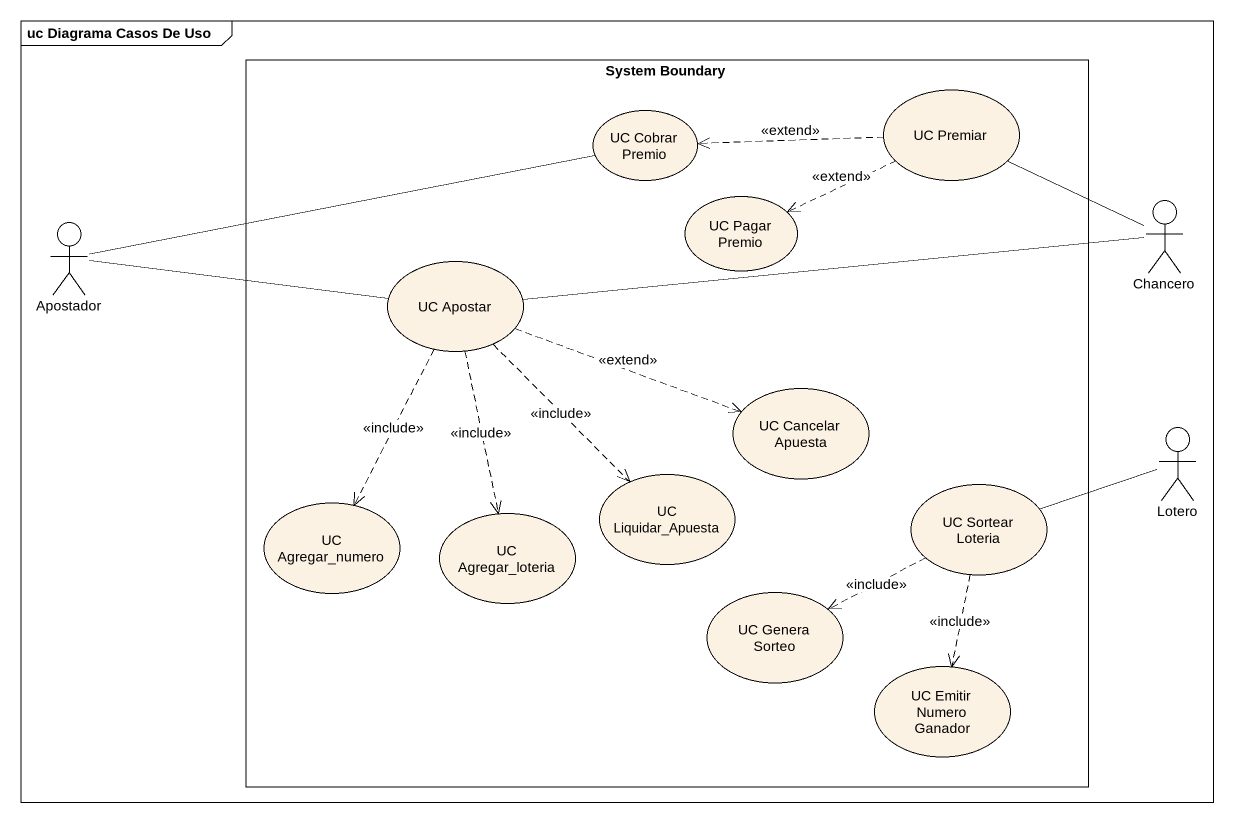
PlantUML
@startuml
mainframe uc Diagrama Casos De Uso
rectangle "System Boundary" as System_Boundary {
  usecase "UC Cobrar Premio" as UC_Cobrar_Premio
  usecase "UC Premiar" as UC_Premiar
  usecase "UC Pagar Premio" as UC_Pagar_Premio
  usecase "UC Apostar" as UC_Apostar
  usecase "UC Cancelar Apuesta" as UC_Cancelar_Apuesta
  usecase "UC Liquidar_Apuesta" as UC_Liquidar_Apuesta
  usecase "UC Sortear Loteria" as UC_Sortear_Loteria
  usecase "UC Agregar_numero" as UC_Agregar_numero
  usecase "UC Agregar_loteria" as UC_Agregar_loteria
  usecase "UC Genera Sorteo" as UC_Genera_Sorteo
  usecase "UC Emitir Numero Ganador" as UC_Emitir_Numero_Ganador
}
actor Apostador
actor Chancero
actor Lotero
UC_Premiar .left.> UC_Cobrar_Premio : <<extend>>
UC_Premiar .left.> UC_Pagar_Premio : <<extend>>
Apostador -right- UC_Cobrar_Premio
Apostador -right- UC_Apostar
Chancero -left- UC_Premiar
Chancero -left- UC_Apostar
UC_Apostar .right.> UC_Cancelar_Apuesta : <<extend>>
UC_Apostar ..> UC_Liquidar_Apuesta : <<include>>
UC_Apostar ..> UC_Agregar_numero : <<include>>
UC_Apostar ..> UC_Agregar_loteria : <<include>>
Lotero -left- UC_Sortear_Loteria
UC_Sortear_Loteria .left.> UC_Genera_Sorteo : <<include>>
UC_Sortear_Loteria ..> UC_Emitir_Numero_Ganador : <<include>>
@enduml
